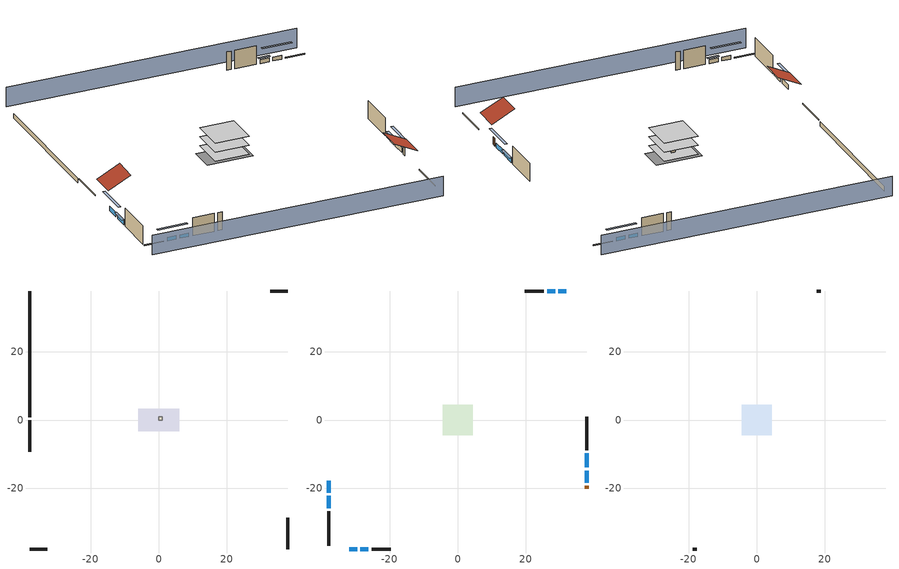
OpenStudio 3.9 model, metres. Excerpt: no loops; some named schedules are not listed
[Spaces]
crawlspace - vented 1
 floor foundation (Slab1 construction): -5.95,-3.31 -5.95,3.31 5.95,3.31 5.95,-3.31 z-0.91
 wall outside (RimJoist1 construction): -37.86,-0.13 -37.86,-9.3 z0.3:0.61
 wall outside (RimJoist2 construction): 37.86,37.86 32.77,37.86 z0.3:0.61
 wall outside (RimJoist3 construction): 37.86,-37.86 37.86,-28.69 z0.3:0.61
 wall outside (RimJoist4 construction): -37.86,-37.86 -32.77,-37.86 z0.3:0.61
 wall foundation (FoundationWall1 construction): -37.86,37.86 -37.86,0.8 z-0.91:0.3
central ac and furnace airloop ret air space
 floor adiabatic (AdiabaticConst): 0,0 0,1 1,1 1,0 z0
 wall adiabatic (AdiabaticConst): 0,1 0,0 1,0 1,1 0,1 z0:1
 ceiling adiabatic (AdiabaticConst): 1,0 1,1 0,1 0,0 z1
conditioned space 1
 floor to crawlspace - vented 1 (Floor1 construction): -4.44,-4.44 -4.44,4.44 4.44,4.44 4.44,-4.44 z0.3
 floor adiabatic (AdiabaticFloorConstruction): -4.44,-4.44 -4.44,4.44 4.44,4.44 4.44,-4.44 z2.74
 wall outside (Wall1 construction): -37.86,-26.81 -37.86,-36.94 z0.3:5.18
 wall outside (Wall2 construction): 25.31,37.86 19.68,37.86 z0.3:5.18
 wall outside (Wall3 construction): 37.86,-8.83 37.86,0.91 z0.3:5.18
 wall outside (Wall4 construction): -25.31,-37.86 -19.68,-37.86 z0.3:5.18
 wall outside (AdiabaticWallConstruction): -37.86,-17.8 -37.86,-21.38 / -37.86,-22.3 -37.86,-25.88 z0.3:1.52; 31.85,37.86 29.5,37.86 / 28.58,37.86 26.24,37.86 / -31.85,-37.86 -29.5,-37.86 / -28.58,-37.86 -26.24,-37.86 z0.3:1.34; 37.86,-18.35 37.86,-14.85 z0.3:1.49; 37.86,-13.92 37.86,-9.76 z0.3:1.4
 wall outside (AdiabaticWallConstruction 1): 37.86,-20.19 37.86,-19.28 z0.3:2.34
 window (WindowConstruction): -37.86,-17.8 -37.86,-21.37 z0.3:1.52
 window (WindowConstruction 1): -37.86,-22.3 -37.86,-25.88 z0.3:1.52
 window (WindowConstruction 2): 31.85,37.86 29.51,37.86 z0.3:1.34
 window (WindowConstruction 3): 28.58,37.86 26.24,37.86 z0.3:1.34
 window (WindowConstruction 4): 37.86,-18.35 37.86,-14.85 z0.3:1.49
 window (WindowConstruction 5): 37.86,-13.92 37.86,-9.76 z0.3:1.4
 window (WindowConstruction 6): -31.85,-37.86 -29.51,-37.86 z0.3:1.34
 window (WindowConstruction 7): -28.58,-37.86 -26.24,-37.86 z0.3:1.34
 door (Door): 37.86,-20.19 37.86,-19.28 z0.3:2.34
 ceiling adiabatic (AdiabaticFloorConstruction): 4.44,-4.44 4.44,4.44 -4.44,4.44 -4.44,-4.44 z2.74
attic - vented 1
 floor to conditioned space 1 (Floor2 construction Reversed): -4.44,-4.44 -4.44,4.44 4.44,4.44 4.44,-4.44 z5.18
 wall outside (Wall5 construction): 18.75,37.86 17.63,37.86 z0.3:5.18
 wall outside (Wall6 construction): -18.75,-37.86 -17.63,-37.86 z0.3:5.18
 roof outside (Roof1 construction): -37.86,-16.87,5.18 -31.93,-16.87,8.15 -31.93,-10.23,8.15 -37.86,-10.23,5.18
 roof outside (Roof2 construction): 37.86,-21.12,5.18 31.93,-21.12,8.15 31.93,-27.76,8.15 37.86,-27.76,5.18
shading: -37.86,-42.44 37.86,-42.44 / 37.86,42.44 -37.86,42.44 z0:5.18; -37.86,-24.12 -37.86,-15.06 -38.47,-15.06 -38.47,-24.12 z4.27; -37.86,-26.18 -37.86,-22 -38.47,-22 -38.47,-26.18 z1.83; 26.76,37.86 34.59,37.86 34.59,38.47 26.76,38.47 z4.08; 25.93,37.86 28.88,37.86 28.88,38.47 25.93,38.47 z1.65; 37.86,-12.1 37.86,-21.09 38.47,-21.09 38.47,-12.1 z4.24; 37.86,-9.46 37.86,-14.22 38.47,-14.22 38.47,-9.46 z1.71; -26.76,-37.86 -34.59,-37.86 -34.59,-38.47 -26.76,-38.47 z4.08; -25.93,-37.86 -28.88,-37.86 -28.88,-38.47 -25.93,-38.47 z1.65
[Site]
Portland Intl Arpt_OR: Latitude {deg}=45.59; Longitude {deg}=-122.6; Time Zone {hr}=-8; Elevation {m}=33; Terrain=Suburbs; Keep Site Location Information=Yes
[Site:GroundTemperature:Shallow]
10.2558, 8.96328, 8.85977, 9.47314, 11.9355, 14.3863, 16.5111, 17.8571, 17.9714, 16.8767, 14.8061, 12.4304
[Site:WaterMainsTemperature]
Calculation Method=Schedule; Temperature Schedule=mains temperature schedule
[Building]
Building 1
[Material] Roughness=Rough
Name | Thickness {m} | Conductivity {W/m-K} | Density {kg/m3} | Specific Heat {J/kg-K} | Thermal Absorptance | Solar Absorptance | Visible Absorptance
asphalt or fiberglass shingles | 0.00635 | 0.162714 | 1121.4 | 1465.45 | 0.9 | 0.85 | 0.85
roof rigid ins | 0.00281632 | 0.029427 | 32.04 | 1214.23 | 0.9 | 0.7 | 0.7
osb sheathing 0.5 in. | 0.0127 | 0.115458 | 512.64 | 1214.23 | 0.9 | 0.6 | 0.6
wood siding | 0.0254 | 0.102417 | 544.68 | 1172.36 | 0.9 | 0.85 | 0.85
osb sheathing 0.5 in. 1 | 0.0127 | 0.115458 | 512.64 | 1214.23 | 0.9 | 0.7 | 0.7
wall stud and cavity | 0.1397 | 0.117713 | 139.0536 | 1170.24 | 0.9 | 0.7 | 0.7
gypsum board | 0.0127 | 0.160291 | 801 | 837.4 | 0.9 | 0.6 | 0.6
wall stud and cavity 1 | 0.1397 | 0.727959 | 139.0536 | 1170.24 | 0.9 | 0.6 | 0.6
rim joist stud and cavity | 0.0508 | 0.178688 | 50.32683 | 1063.81 | 0.9 | 0.6 | 0.6
floor stud and cavity | 0.1397 | 0.923637 | 92.3553 | 1139.71 | 0.9 | 0.7 | 0.7
osb sheathing 0.75 in. | 0.01905 | 0.115458 | 512.64 | 1214.23 | 0.9 | 0.7 | 0.7
floor covering | 0.0127 | 0.0433444 | 54.468 | 1339.84 | 0.9 | 0.6 | 0.6
ceiling loosefill ins | 0.254 | 0.0480833 | 16.02 | 1046.75 | 0.9 | 0.7 | 0.7
ceiling stud and cavity | 0.1397 | 0.104117 | 65.682 | 1177.47 | 0.9 | 0.7 | 0.7
concrete 8.0 in. | 0.2032 | 1.803125 | 2242.8 | 837.4 | 0.9 | 0.7 | 0.7
soil 0.5 in. | 0.0127 | 1.3848 | 1842.3 | 418.7 | 0.9 | 0.7 | 0.7
wood siding 1; wood siding 2 | 0.0254 | 0.102417 | 544.68 | 1172.36
wall rigid ins; floor rigid ins | 0.512978 | 0.029427 | 32.04 | 1214.23 | 0.9 | 0.7 | 0.7
wall stud and cavity 2 | 0.0889 | 0.380278 | 52.3479 | 1209.89 | 0.9 | 0.7 | 0.7
door material | 0.04445 | 0.0612267 | 512.64 | 1214.23 | 0.9 | 0.7 | 0.7
floor stud and cavity 1 | 0.1397 | 1.75129 | 37.0049 | 1207.88 | 0.9 | 0.7 | 0.7
wall stud and cavity 3 | 0.0889 | 0.391764 | 83.0341 | 1211.67 | 0.9 | 0.7 | 0.7
furniture material conditioned space 1 | 0.1524 | 0.115458 | 640.8 | 1214.23 | 0.9 | 0.6 | 0.6
[Construction]
Roof1 construction; Roof2 construction: asphalt or fiberglass shingles, roof rigid ins, osb sheathing 0.5 in.
Wall1 construction; Wall2 construction; Wall3 construction; Wall4 construction: wood siding, osb sheathing 0.5 in. 1, wall stud and cavity, gypsum board
Wall5 construction; Wall6 construction: wood siding, osb sheathing 0.5 in. 1, wall stud and cavity 1
RimJoist1 construction; RimJoist2 construction; RimJoist3 construction; RimJoist4 construction: wood siding, rim joist stud and cavity
Floor1 construction: floor stud and cavity, osb sheathing 0.75 in., floor covering
Floor2 construction Reversed: gypsum board, ceiling stud and cavity, ceiling loosefill ins
FoundationWall1 construction: concrete 8.0 in.
Slab1 construction: soil 0.5 in.
WindowConstruction; WindowConstruction 1; WindowConstruction 2; WindowConstruction 3; WindowConstruction 4; WindowConstruction 5; WindowConstruction 6; WindowConstruction 7: WindowMaterial
AdiabaticWallConstruction: wood siding 1, wall rigid ins, wall stud and cavity 2, gypsum board
Door: door material
AdiabaticWallConstruction 1: wood siding 2, wall rigid ins, wall stud and cavity 2, gypsum board
AdiabaticFloorConstruction: floor stud and cavity 1, floor rigid ins, osb sheathing 0.75 in., floor covering
PartitionWallConstruction: gypsum board, wall stud and cavity 3, gypsum board
furniture construction conditioned space 1: furniture material conditioned space 1
AdiabaticConst: Adiabatic
[WindowMaterial:SimpleGlazingSystem]
WindowMaterial: U-Factor {W/m2-K}=4.31528; Solar Heat Gain Coefficient=0.67
[Material:NoMass]
Adiabatic: Roughness=Rough; Thermal Resistance {m2-K/W}=176.1
[ThermalZone] Multiplier=1; Use Ideal Air Loads=No
Name | Volume {m3} | Thermostat
conditioned space | 384.656 | conditioned space temperature setpoint
attic - vented | 52.212
crawlspace - vented | 96.164
central ac and furnace airloop ret air zone | 1
[Sizing:Zone] Zone Cooling Design Supply Air Temperature Input Method=SupplyAirTemperature; Zone Cooling Design Supply Air Temperature {C}=14; Zone Cooling Design Supply Air Temperature Difference {deltaC}=11.11; Zone Heating Design Supply Air Temperature Input Method=SupplyAirTemperature; Zone Heating Design Supply Air Temperature {C}=40; Zone Heating Design Supply Air Temperature Difference {deltaC}=11.11; Zone Cooling Design Supply Air Humidity Ratio {kg-H2O/kg-air}=0.0085; Zone Heating Design Supply Air Humidity Ratio {kg-H2O/kg-air}=0.008; Cooling Design Air Flow Method=DesignDay; Heating Design Air Flow Method=DesignDay; Account for Dedicated Outdoor Air System=No; Dedicated Outdoor Air System Control Strategy=NeutralSupplyAir; Dedicated Outdoor Air Low Setpoint Temperature for Design {C}=autosize; Dedicated Outdoor Air High Setpoint Temperature for Design {C}=autosize; Zone Load Sizing Method=Sensible Load Only No Latent Load; Zone Latent Cooling Design Supply Air Humidity Ratio Input Method=HumidityRatioDifference; Zone Cooling Design Supply Air Humidity Ratio Difference {kgWater/kgDryAir}=0.005; Zone Latent Heating Design Supply Air Humidity Ratio Input Method=HumidityRatioDifference; Zone Humidification Design Supply Air Humidity Ratio Difference {kgWater/kgDryAir}=0.005; Sizing Option=Coincident
attic - vented; crawlspace - vented; central ac and furnace airloop ret air zone
[Space]
Name | Thermal Zone | Volume {m3}
conditioned space 1 | conditioned space | 384.656
attic - vented 1 | attic - vented | 52.212
crawlspace - vented 1 | crawlspace - vented | 96.164
central ac and furnace airloop ret air space | central ac and furnace airloop ret air zone
[ThermostatSetpoint:DualSetpoint]
conditioned space temperature setpoint: Heating Setpoint Temperature Schedule=heating setpoint; Cooling Setpoint Temperature Schedule=cooling setpoint; Temperature Difference Between Cutout And Setpoint {deltaC}=0
[Foundation:Kiva]
Foundation Kiva 1: Initial Indoor Air Temperature {C}=8.41658; Wall Height Above Grade {m}=0.3048; Wall Depth Below Slab {m}=0.2032
[Foundation:Kiva:Settings]
Soil Conductivity {W/m-K}=1.3848; Soil Density {kg/m3}=1842.3; Soil Specific Heat {J/kg-K}=418.7; Ground Solar Absorptivity=0.9; Ground Thermal Absorptivity=0.9; Ground Surface Roughness {m}=0.03; Far-Field Width {m}=40; Deep-Ground Boundary Condition=ZeroFlux; Deep-Ground Depth {m}=40; Minimum Cell Dimension {m}=0.2; Maximum Cell Growth Coefficient=3; Simulation Timestep=Timestep
[SurfaceProperty:ExposedFoundationPerimeter]
Slab1: Exposed Perimeter Calculation Method=TotalExposedPerimeter; Total Exposed Perimeter {m}=37.06368
[SurfaceProperty:IncidentSolarMultiplier] Incident Solar Multiplier=1; Incident Solar Multiplier Schedule=trans schedule winter=0.85 summer=0.7
Window1; Window2; Window3; Window4; Window5; Window6; Window7; Window8
[InternalMass:Definition] Design Level Calculation Method=SurfaceArea
Name | Construction | Surface Area {m2}
partition wall mass | PartitionWallConstruction | 157.749
furniture mass conditioned space 1 | furniture construction conditioned space 1 | 63.09974
[InternalMass] Space or SpaceType=conditioned space 1; Multiplier=1
Name | Internal Mass Definition
partition wall mass | partition wall mass
furniture mass conditioned space 1 | furniture mass conditioned space 1
[Fan:SystemModel]
central ac and furnace supply fan: Availability Schedule=Always On Discrete; Design Maximum Air Flow Rate {m3/s}=0.638545; Speed Control Method=Discrete; Electric Power Minimum Flow Rate Fraction=0.2; Design Pressure Rise {Pa}=500; Motor Efficiency=1; Motor In Air Stream Fraction=1; Design Electric Power Consumption {W}=autosize; Design Power Sizing Method=PowerPerFlow; Electric Power Per Unit Flow Rate {W/(m3/s)}=1059.44; Electric Power Per Unit Flow Rate Per Unit Pressure {W-s/m3-Pa}=1.66667; Fan Total Efficiency=0.7; Motor Loss Radiative Fraction=0; Speed Flow Fraction 1=0.77753; Speed Electric Power Fraction 1=0.47006; Speed Flow Fraction 2=1; Speed Electric Power Fraction 2=1
[EnergyManagementSystem:Sensor]
Name | Output Variable or Output Meter Index Key | Output Variable or Output Meter
central_ac_and_furnace_supply_fan_s; central_ac_and_furnace_supply_fan_s_1 | central ac and furnace supply fan | Fan Electricity Energy
water_heater_T_set | water heater setpoint | Schedule Value
out_pb_s |  | Site Outdoor Air Barometric Pressure
out_wt_s |  | Site Outdoor Air Humidity Ratio
site_vw_s |  | Site Wind Speed
hvac_availability_schedule_s | hvac availability schedule | Schedule Value
cool_season | cooling season schedule | Schedule Value
central_ac_and_furnace_airloop_Fan_RTF_s | central ac and furnace supply fan | Fan Runtime Fraction Speed 1
central_ac_and_furnace_airloop_Fan_RTF_s_1 | central ac and furnace supply fan | Fan Runtime Fraction Speed 2
central_ac_and_furnace_airloop_AH_MFR_s | Node 6 | System Node Mass Flow Rate
central_ac_and_furnace_airloop_AH_VFR_s | Node 6 | System Node Current Density Volume Flow Rate
central_ac_and_furnace_airloop_AH_Tout_s | Node 6 | System Node Temperature
central_ac_and_furnace_airloop_AH_Wout_s | Node 6 | System Node Humidity Ratio
central_ac_and_furnace_airloop_RA_T_s | Node 9 | System Node Temperature
central_ac_and_furnace_airloop_Ra_W_s | Node 9 | System Node Humidity Ratio
central_ac_and_furnace_airloop_0_DZ_T_s | crawlspace - vented | Zone Air Temperature
central_ac_and_furnace_airloop_0_DZ_W_s | crawlspace - vented | Zone Mean Air Humidity Ratio
natural_vent_s | natural vent schedule | Schedule Value
htg_sp_s | heating setpoint | Schedule Value
clg_sp_s | cooling setpoint | Schedule Value
mech_vent_range_fan_0_sch_s | mech vent range fan 0 schedule | Schedule Value
mech_vent_bath_fan_0_sch_s | mech vent bath fan 0 schedule | Schedule Value
clothes_dryer_exhaust_0_sch_s | clothes_dryer | Schedule Value
htg_load_cond |  | Heating:EnergyTransfer:Zone:CONDITIONED SPACE
clg_load_cond |  | Cooling:EnergyTransfer:Zone:CONDITIONED SPACE
htg_load_duct |  | Heating:EnergyTransfer:Zone:CENTRAL AC AND FURNACE AIRLOOP RET AIR ZONE
clg_load_duct |  | Cooling:EnergyTransfer:Zone:CENTRAL AC AND FURNACE AIRLOOP RET AIR ZONE
s_conv | Floor1 | Surface Inside Face Convection Heat Gain Energy
s_ig | Floor1 | Surface Inside Face Internal Gains Radiation Heat Gain Energy
s_sol | Floor1 | Surface Inside Face Solar Radiation Heat Gain Energy
s_lgt | Floor1 | Surface Inside Face Lights Radiation Heat Gain Energy
s_surf | Floor1 | Surface Inside Face Net Surface Thermal Radiation Heat Gain Energy
s_conv_1 | Floor2 | Surface Inside Face Convection Heat Gain Energy
s_ig_1 | Floor2 | Surface Inside Face Internal Gains Radiation Heat Gain Energy
s_sol_1 | Floor2 | Surface Inside Face Solar Radiation Heat Gain Energy
s_lgt_1 | Floor2 | Surface Inside Face Lights Radiation Heat Gain Energy
s_surf_1 | Floor2 | Surface Inside Face Net Surface Thermal Radiation Heat Gain Energy
s_conv_2 | inferred conditioned ceiling | Surface Inside Face Convection Heat Gain Energy
s_ig_2 | inferred conditioned ceiling | Surface Inside Face Internal Gains Radiation Heat Gain Energy
s_sol_2 | inferred conditioned ceiling | Surface Inside Face Solar Radiation Heat Gain Energy
s_lgt_2 | inferred conditioned ceiling | Surface Inside Face Lights Radiation Heat Gain Energy
s_surf_2 | inferred conditioned ceiling | Surface Inside Face Net Surface Thermal Radiation Heat Gain Energy
s_conv_3 | inferred conditioned floor | Surface Inside Face Convection Heat Gain Energy
s_ig_3 | inferred conditioned floor | Surface Inside Face Internal Gains Radiation Heat Gain Energy
s_sol_3 | inferred conditioned floor | Surface Inside Face Solar Radiation Heat Gain Energy
s_lgt_3 | inferred conditioned floor | Surface Inside Face Lights Radiation Heat Gain Energy
s_surf_3 | inferred conditioned floor | Surface Inside Face Net Surface Thermal Radiation Heat Gain Energy
ss_sol | Door1 | Surface Inside Face Solar Radiation Heat Gain Energy
ss_lgt | Door1 | Surface Inside Face Lights Radiation Heat Gain Energy
ss_conv | Door1 | Surface Inside Face Convection Heat Gain Energy
ss_ig | Door1 | Surface Inside Face Internal Gains Radiation Heat Gain Energy
ss_surf | Door1 | Surface Inside Face Net Surface Thermal Radiation Heat Gain Energy
ss_conv_1 | Window1 | Surface Inside Face Convection Heat Gain Energy
ss_ig_1 | Window1 | Surface Inside Face Internal Gains Radiation Heat Gain Energy
ss_surf_1 | Window1 | Surface Inside Face Net Surface Thermal Radiation Heat Gain Energy
ss_trans_in | Window1 | Surface Window Transmitted Solar Radiation Rate
ss_back_out | Window1 | Surface Window Shortwave from Zone Back Out Window Heat Transfer Rate
ss_trans_out | Window1 | Surface Inside Face Initial Transmitted Diffuse Transmitted Out Window Solar Radiation Rate
ss_conv_2 | Window2 | Surface Inside Face Convection Heat Gain Energy
ss_ig_2 | Window2 | Surface Inside Face Internal Gains Radiation Heat Gain Energy
ss_surf_2 | Window2 | Surface Inside Face Net Surface Thermal Radiation Heat Gain Energy
ss_trans_in_1 | Window2 | Surface Window Transmitted Solar Radiation Rate
ss_back_out_1 | Window2 | Surface Window Shortwave from Zone Back Out Window Heat Transfer Rate
ss_trans_out_1 | Window2 | Surface Inside Face Initial Transmitted Diffuse Transmitted Out Window Solar Radiation Rate
ss_conv_3 | Window3 | Surface Inside Face Convection Heat Gain Energy
ss_ig_3 | Window3 | Surface Inside Face Internal Gains Radiation Heat Gain Energy
ss_surf_3 | Window3 | Surface Inside Face Net Surface Thermal Radiation Heat Gain Energy
ss_trans_in_2 | Window3 | Surface Window Transmitted Solar Radiation Rate
ss_back_out_2 | Window3 | Surface Window Shortwave from Zone Back Out Window Heat Transfer Rate
ss_trans_out_2 | Window3 | Surface Inside Face Initial Transmitted Diffuse Transmitted Out Window Solar Radiation Rate
ss_conv_4 | Window4 | Surface Inside Face Convection Heat Gain Energy
ss_ig_4 | Window4 | Surface Inside Face Internal Gains Radiation Heat Gain Energy
ss_surf_4 | Window4 | Surface Inside Face Net Surface Thermal Radiation Heat Gain Energy
ss_trans_in_3 | Window4 | Surface Window Transmitted Solar Radiation Rate
[ElectricEquipment:Definition] Design Level Calculation Method=EquipmentLevel
Name | Design Level {W} | Fraction Latent | Fraction Radiant | Fraction Lost
ceiling fan | 17.5116 | 0 | 0.558 | 0
clothes washer | 408.135 | 0.03 | 0.162 | 0.7
clothes dryer | 6087 | 0.015 | 0.081 | 0.85
dishwasher | 294.714 | 0.3 | 0.18 | 0.4
fridge | 54.7945 | 0 | 0.6 | 0
freezer | 194.914 | 0 | 0.6 | 0
cooking range | 1095.22 | 0.08 | 0.432 | 0.2
misc tv | 730.222 | 0 | 0.6 | 0
misc plug loads | 514.667 | 0.021 | 0.558 | 0.049
whole house fan; mech vent house fan | 0 | 0 | 0 | 1
mech vent house fan cfis | 0 | 0 | 0 | 0
mech vent range fan 0; mech vent bath fan 0 | 30 | 0 | 0 | 1
[ElectricEquipment] Space or SpaceType=conditioned space 1
Name | Electric Equipment Definition | Schedule
ceiling fan | ceiling fan | ceiling_fan
clothes washer | clothes washer | clothes_washer
clothes dryer | clothes dryer | clothes_dryer
dishwasher | dishwasher | dishwasher
fridge | fridge | fridge schedule
freezer | freezer | freezer schedule
cooking range | cooking range | cooking_range
misc tv | misc tv | plug_loads_tv
misc plug loads | misc plug loads | plug_loads_other
whole house fan | whole house fan | Always On Discrete
mech vent house fan | mech vent house fan | mech vent house fan schedule
mech vent house fan cfis | mech vent house fan cfis | mech vent house fan cfis schedule
mech vent range fan 0 | mech vent range fan 0 | mech vent range fan 0 schedule
mech vent bath fan 0 | mech vent bath fan 0 | mech vent bath fan 0 schedule
[OtherEquipment:Definition] Design Level Calculation Method=EquipmentLevel
Name | Design Level {W} | Fraction Latent | Fraction Radiant | Fraction Lost
water heater sens; central ac and furnace airloop_0 SupSensLkToCond; central ac and furnace airloop_0 SupCondToLv; central ac and furnace airloop_0 RetCondToRP; central ac and furnace airloop_0 RetSensLkToRP; central ac and furnace airloop_0 SupCondToDZ; central ac and furnace airloop_0 RetCondToDZ; central ac and furnace airloop_0 SupSensLkToDZ; mech vent house fan sensible load | 0 | 0 | 0 | 0
water heater lat; central ac and furnace airloop_0 SupLatLkToCond; central ac and furnace airloop_0 RetLatLkToRP; central ac and furnace airloop_0 SupLatLkToDZ; mech vent house fan latent load | 0 | 1 | 0 | 0
water heater energy adjustment1 | 0.01 | 0 | 0 | 1
clothes dryer 2 | 0 | 0.015 | 0.081 | 0.85
cooking range 2 | 0 | 0.08 | 0.432 | 0.2
general water use sensible | -134.491 | 0 | 0.6 | 0
general water use latent | 136.464 | 1 | 0 | 0
[OtherEquipment]
Name | Other Equipment Definition | Space or SpaceType | Schedule | Fuel Type
water heater sens | water heater sens | conditioned space 1 | Always On Discrete
water heater lat | water heater lat | conditioned space 1 | Always On Discrete
water heater energy adjustment1 | water heater energy adjustment1 | conditioned space 1 | Always On Discrete | Electricity
clothes dryer 1 | clothes dryer 2 | conditioned space 1 | clothes_dryer | Electricity
cooking range 1 | cooking range 2 | conditioned space 1 | cooking_range | Electricity
general water use sensible | general water use sensible | conditioned space 1 | general water use schedule
general water use latent | general water use latent | conditioned space 1 | general water use schedule
central ac and furnace airloop_0 SupSensLkToCond | central ac and furnace airloop_0 SupSensLkToCond | conditioned space 1 | Always On Discrete
central ac and furnace airloop_0 SupLatLkToCond | central ac and furnace airloop_0 SupLatLkToCond | conditioned space 1 | Always On Discrete
central ac and furnace airloop_0 SupCondToLv | central ac and furnace airloop_0 SupCondToLv | conditioned space 1 | Always On Discrete
central ac and furnace airloop_0 RetCondToRP | central ac and furnace airloop_0 RetCondToRP | central ac and furnace airloop ret air space | Always On Discrete
central ac and furnace airloop_0 RetSensLkToRP | central ac and furnace airloop_0 RetSensLkToRP | central ac and furnace airloop ret air space | Always On Discrete
central ac and furnace airloop_0 RetLatLkToRP | central ac and furnace airloop_0 RetLatLkToRP | central ac and furnace airloop ret air space | Always On Discrete
central ac and furnace airloop_0 SupCondToDZ | central ac and furnace airloop_0 SupCondToDZ | crawlspace - vented 1 | Always On Discrete
central ac and furnace airloop_0 RetCondToDZ | central ac and furnace airloop_0 RetCondToDZ | crawlspace - vented 1 | Always On Discrete
central ac and furnace airloop_0 SupSensLkToDZ | central ac and furnace airloop_0 SupSensLkToDZ | crawlspace - vented 1 | Always On Discrete
central ac and furnace airloop_0 SupLatLkToDZ | central ac and furnace airloop_0 SupLatLkToDZ | crawlspace - vented 1 | Always On Discrete
mech vent house fan sensible load | mech vent house fan sensible load | conditioned space 1 | Always On Discrete
mech vent house fan latent load | mech vent house fan latent load | conditioned space 1 | Always On Discrete
[WaterUse:Equipment:Definition]
Name | Peak Flow Rate {m3/s}
clothes washer | 1.01664e-05
dishwasher | 5.61619e-06
[Lights:Definition]
interior lighting: Design Level Calculation Method=LightingLevel; Lighting Level {W}=238.666; Fraction Radiant=0.6; Fraction Visible=0.2; Return Air Fraction=0
[Lights]
interior lighting: Lights Definition=interior lighting; Space or SpaceType=conditioned space 1; Schedule=lighting_interior; Fraction Replaceable=1
[Exterior:Lights:Definition]
exterior lighting: Design Level {W}=7.09205
[Exterior:Lights]
exterior lighting: Exterior Lights Definition=exterior lighting; Schedule=exterior lighting schedule
[People:Definition]
occupants: Number of People Calculation Method=People; Number of People {people}=7; Fraction Radiant=0.314171; Sensible Heat Fraction=0.56303; Carbon Dioxide Generation Rate {m3/s-W}=0; Enable ASHRAE 55 Comfort Warnings=No; Mean Radiant Temperature Calculation Type=EnclosureAveraged
[People]
occupants: People Definition=occupants; Space or SpaceType=conditioned space 1; Number of People Schedule=occupants; Activity Level Schedule=occupants activity schedule; Multiplier=1
[ZoneMixing] Schedule=Always On Continuous; Design Flow Rate Calculation Method=Flow/Zone; Design Flow Rate {m3/s}=0
Name | Zone or Space | Source Zone or Space
central ac and furnace airloop_0 ZoneMixDZToCond mix | conditioned space | crawlspace - vented
central ac and furnace airloop_0 ZoneMixCondToDZ mix | crawlspace - vented | conditioned space
whole house fan mix | attic - vented | conditioned space
[SpaceInfiltration:DesignFlowRate] Schedule=Always On Discrete
Name | Space or SpaceType | Design Flow Rate Calculation Method | Design Flow Rate {m3/s} | Air Changes per Hour {1/hr} | Constant Term Coefficient | Temperature Term Coefficient | Velocity Term Coefficient | Velocity Squared Term Coefficient
natural vent flow; whole house fan flow; infil flow | conditioned space 1 | Flow/Space | 0
infil crawlspace - vented 1 | crawlspace - vented 1 | AirChanges/Hour |  | 2.6013 | 1 | 0 | 0 | 0
crawlspace_vented 1 duct leakage imbalance infil flow | crawlspace - vented 1 | Flow/Space | 0
[SpaceInfiltration:EffectiveLeakageArea]
infil attic - vented 1: Space or SpaceType=attic - vented 1; Schedule=Always On Discrete; Effective Air Leakage Area {cm2}=2628.89; Stack Coefficient=0.000138095; Wind Coefficient=4.18999e-05
